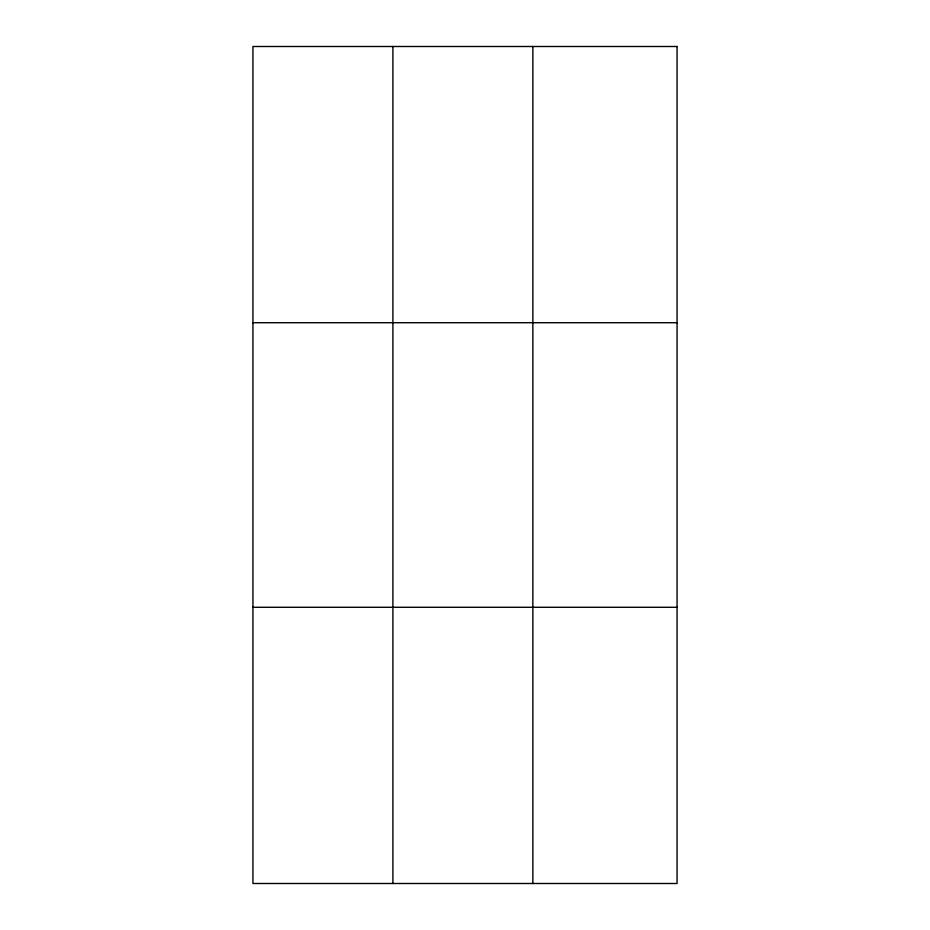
<?xml version="1.0" encoding="UTF-8"?>
<svg xmlns="http://www.w3.org/2000/svg" width="930" height="930" viewBox="0 0 930 930"><rect width="100%" height="100%" fill="white"/><g stroke="black" fill="none" stroke-linecap="round" stroke-linejoin="round"><path stroke-width="1.4" d="M392.902 46.5L392.902 883.5M532.855 46.5L532.855 883.5M252.937 322.71L677.063 322.71M252.937 607.29L677.063 607.29M677.063 46.5L677.063 883.5L252.937 883.5L252.937 46.5L677.063 46.5"/></g></svg>
